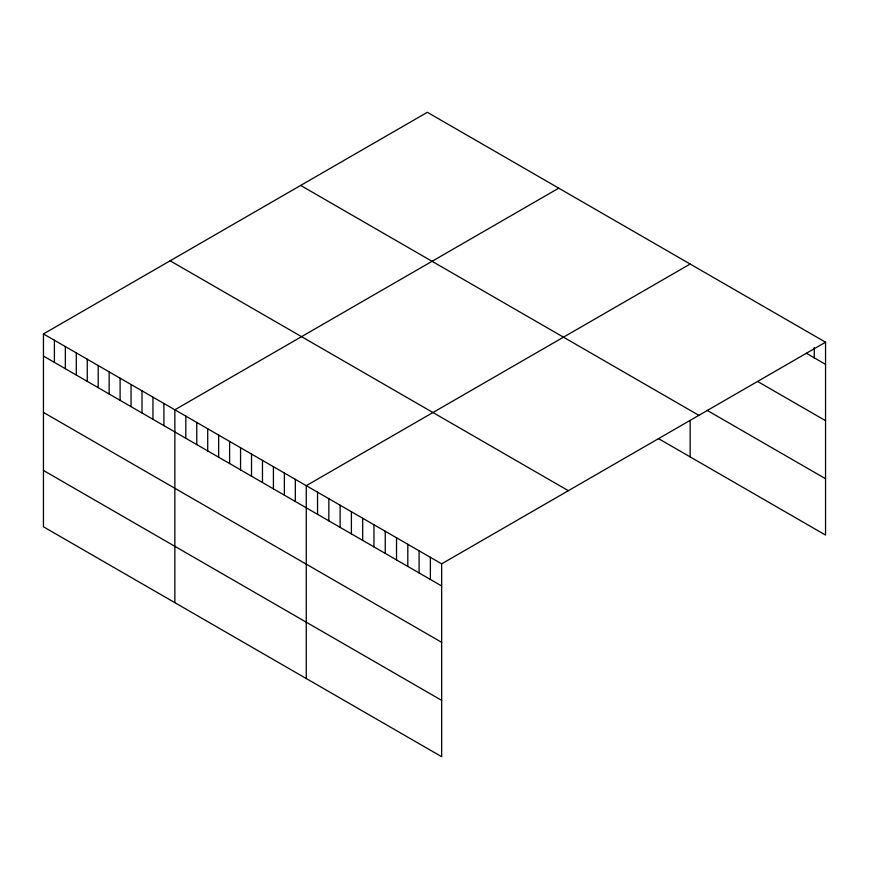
<?xml version="1.0" encoding="UTF-8"?>
<svg xmlns="http://www.w3.org/2000/svg" width="869" height="869" viewBox="0 0 869 869"><rect width="100%" height="100%" fill="white"/><g stroke="black" fill="none" stroke-linecap="round" stroke-linejoin="round"><path stroke-width="1.3" d="M825.55 342.201L441.658 563.84L441.658 756.703L43.45 526.799L43.45 333.935L427.342 112.297L825.55 342.201L825.55 535.065L658.398 438.563M558.745 188.16L174.865 409.799L174.865 602.673M690.16 264.035L306.268 485.673L306.268 678.537M806.367 353.27L825.55 364.339M757.855 381.6L825.55 420.683M707.084 410.331L825.55 478.732M300.652 185.434L698.872 415.339M170.128 260.787L568.348 490.692M43.45 333.935L441.658 563.84M43.45 356.073L441.658 585.978M43.45 412.417L441.658 642.321M43.45 470.455L441.658 700.36M814.264 347.404L814.264 357.832M690.16 420.596L690.16 456.898M430.383 557.322L430.383 579.46M419.097 550.805L419.097 572.953M407.811 544.298L407.811 566.436M396.536 537.781L396.536 559.918M385.249 531.263L385.249 553.412M373.963 524.757L373.963 546.894M362.688 518.239L362.688 540.377M351.402 511.722L351.402 533.87M340.116 505.215L340.116 527.353M328.84 498.697L328.84 520.835M317.554 492.18L317.554 514.318M295.319 479.34L295.319 501.489M284.369 473.018L284.369 495.167M273.42 466.696L273.42 488.845M262.471 460.374L262.471 482.523M251.521 454.052L251.521 476.201M240.561 447.731L240.561 469.879M229.612 441.409L229.612 463.557M218.662 435.087L218.662 457.224M207.713 428.765L207.713 450.902M196.763 422.443L196.763 444.58M185.814 416.121L185.814 438.258M163.904 403.477L163.904 425.614M152.955 397.155L152.955 419.292M142.005 390.833L142.005 412.971M131.056 384.511L131.056 406.649M120.107 378.189L120.107 400.327M109.157 371.867L109.157 394.005M98.208 365.545L98.208 387.683M87.258 359.223L87.258 381.361M76.298 352.901L76.298 375.039M65.349 346.579L65.349 368.717M54.399 340.257L54.399 362.395"/></g></svg>
